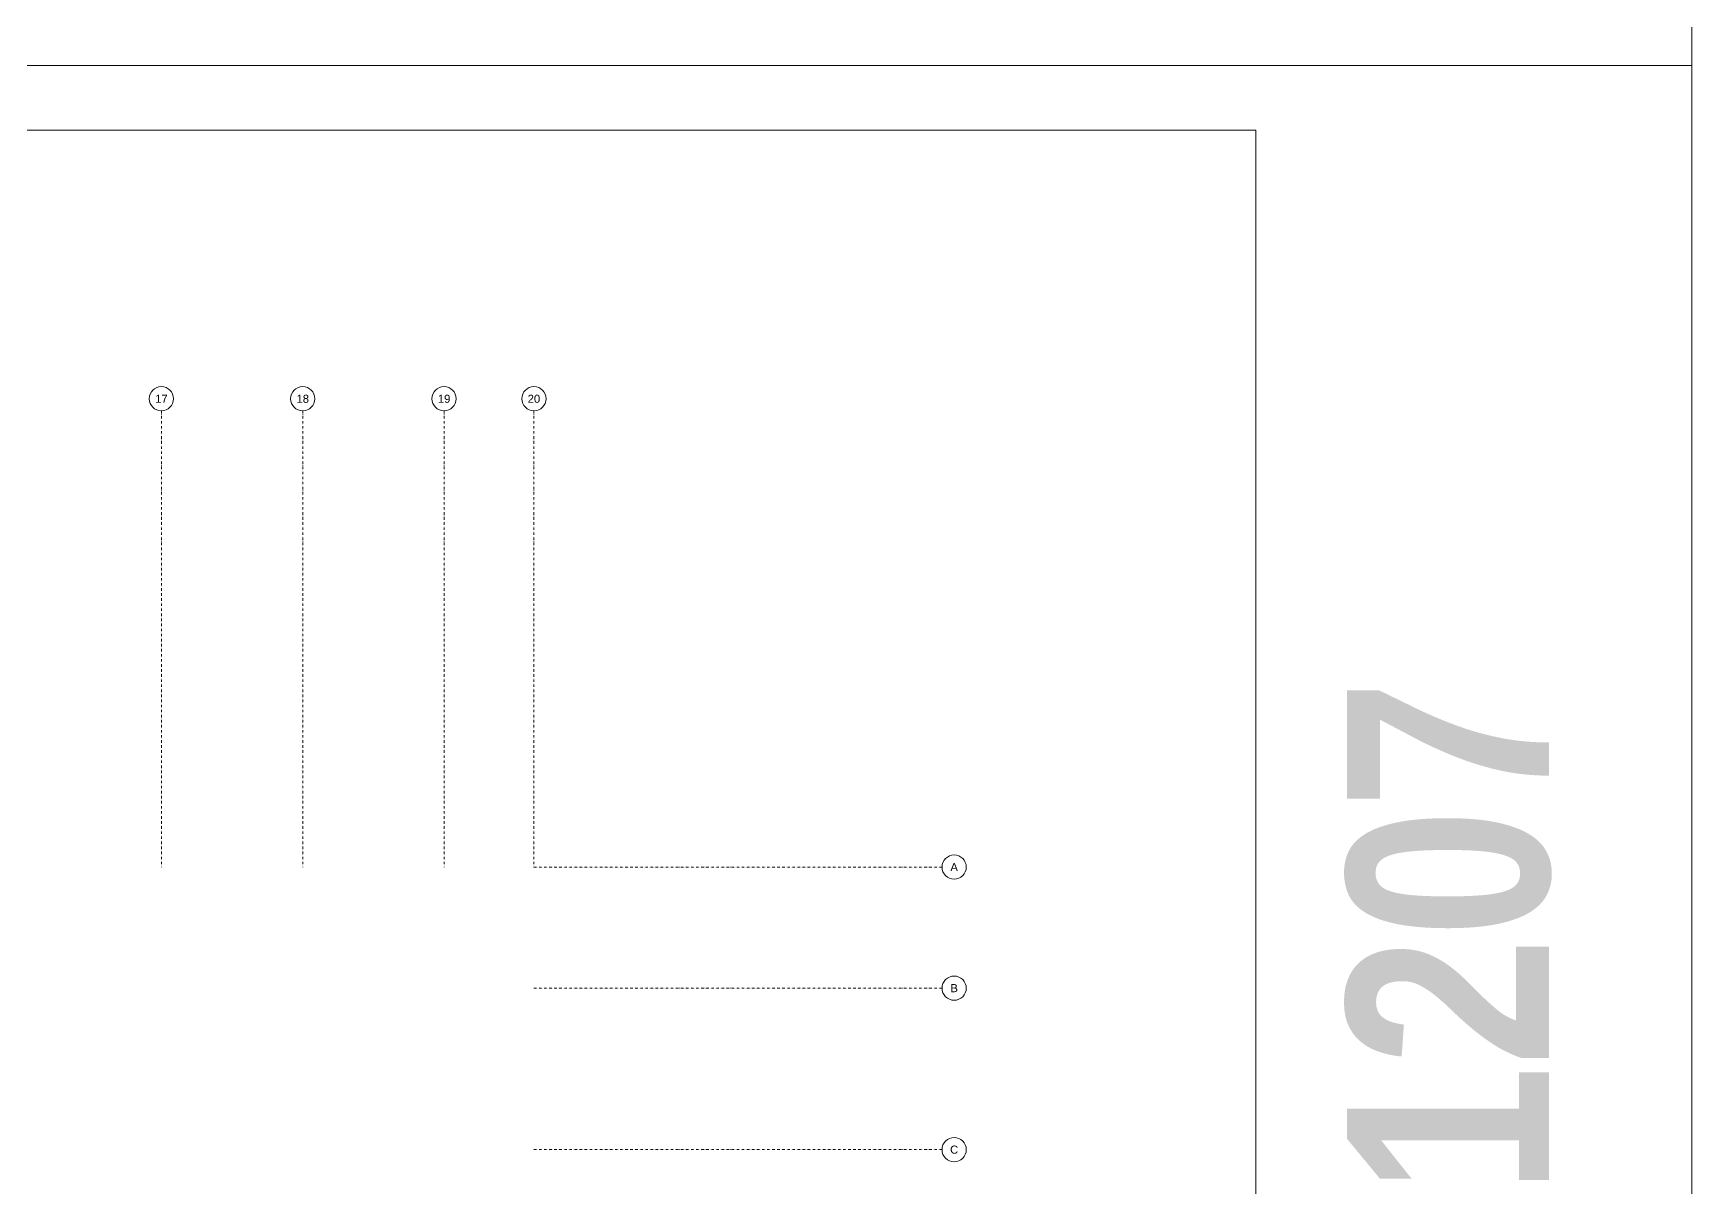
# Model space of a CAD drawing. Header units: metres. Extents: x -19121 to 152404, y -12107 to 29421.
# Drawn here: x 65945 to 74159, y 7041 to 12761 of the extents above; entities that cross this region are included whole.
import ezdxf
from ezdxf.enums import TextEntityAlignment as Align

# ---------------------------------------------------------------- set-up
doc = ezdxf.new("R2010")
doc.units = ezdxf.units.M
doc.header["$LTSCALE"] = 50
doc.header["$MEASUREMENT"] = 0
doc.linetypes.add('DASHDOT2', pattern=[0.5, 0.25, -0.125, 0, -0.125])
doc.layers.get('0').update_dxf_attribs({"color": 9, "lineweight": 5})
for name, color, linetype, lineweight in [('21', 9, 'Continuous', 5), ('24', 9, 'DASHDOT2', 5), ('40A', 9, 'Continuous', 5)]:
    doc.layers.add(name, color=color, linetype=linetype, lineweight=lineweight)
doc.styles.add('Arial', font='arial.ttf', dxfattribs={"height": 2.5})
doc.styles.add('MuuM_TEXT-BOLD', font='ARIALNB.TTF')

# ---------------------------------------------------------------- blocks, each defined once
blk = doc.blocks.new('0_aks')
at = {"linetype": 'Continuous'}
blk.add_circle((0, 0), 3, dxfattribs=at)
at = {"style": 'Arial'}
blk.add_attdef('AKS', text='', height=2, dxfattribs=at).set_placement((0, 0), align=Align.MIDDLE_CENTER)
blk = doc.blocks.new('p-akslar_yeni')
at = {"layer": '24'}
for points in [[(16995, 2315.1), (16995, 55)], [(17695, 2315.1), (17695, 55)], [(18395, 2315.1), (18395, 55)], [(18840, 2315.1), (18840, 55)], [(18840, 55), (20861, 55)], [(18840, -545), (20861, -545)], [(18840, -1345), (20861, -1345)]]:
    blk.add_lwpolyline(points, dxfattribs=at)
at = {"layer": '21', "xscale": 20, "yscale": 20, "zscale": 20}
for p, values in [((16995, 2375.1), {'AKS': '17'}), ((17695, 2375.1), {'AKS': '18'}), ((18395, 2375.1), {'AKS': '19'}), ((18840, 2375.1), {'AKS': '20'}), ((20921, 55), {'AKS': 'A'}), ((20921, -545), {'AKS': 'B'}), ((20921, -1345), {'AKS': 'C'})]:
    blk.add_blockref('0_aks', p, dxfattribs=at).add_auto_attribs(values)

msp = doc.modelspace()

# ---------------------------------------------------------------- linework, layer by layer
at = {"color": 4}
msp.add_lwpolyline([(74159.3, 12601.4), (46159.3, 12601.4), (46159.3, 29421.4), (74159.3, 29421.4)], close=True, dxfattribs=at)
at = {"layer": '40A'}
for points in [[(74159.3, -4218.6), (46159.3, -4218.6), (46159.3, 12601.4), (74159.3, 12601.4)], [(74159.3, -4218.6), (46159.3, -4218.6), (46159.3, 12601.4), (74159.3, 12601.4)], [(46479.3, 12281.4), (71999.5, 12281.4), (71999.5, -3898.6), (46479.3, -3898.6)], [(46479.3, 12281.4), (71999.5, 12281.4), (71999.5, -3898.6), (46479.3, -3898.6)]]:
    msp.add_lwpolyline(points, close=True, dxfattribs=at)

# ---------------------------------------------------------------- block references
at = {"layer": '24'}
msp.add_blockref('p-akslar_yeni', (49585, 8575), dxfattribs=at)

# ---------------------------------------------------------------- texts
at = {"layer": '40A', "style": 'MuuM_TEXT-BOLD'}
msp.add_text('94-KRT-E-E-1207', height=1000, rotation=90, dxfattribs=at).set_placement((73451.7, 328.1))

doc.saveas('drawing.dxf')
